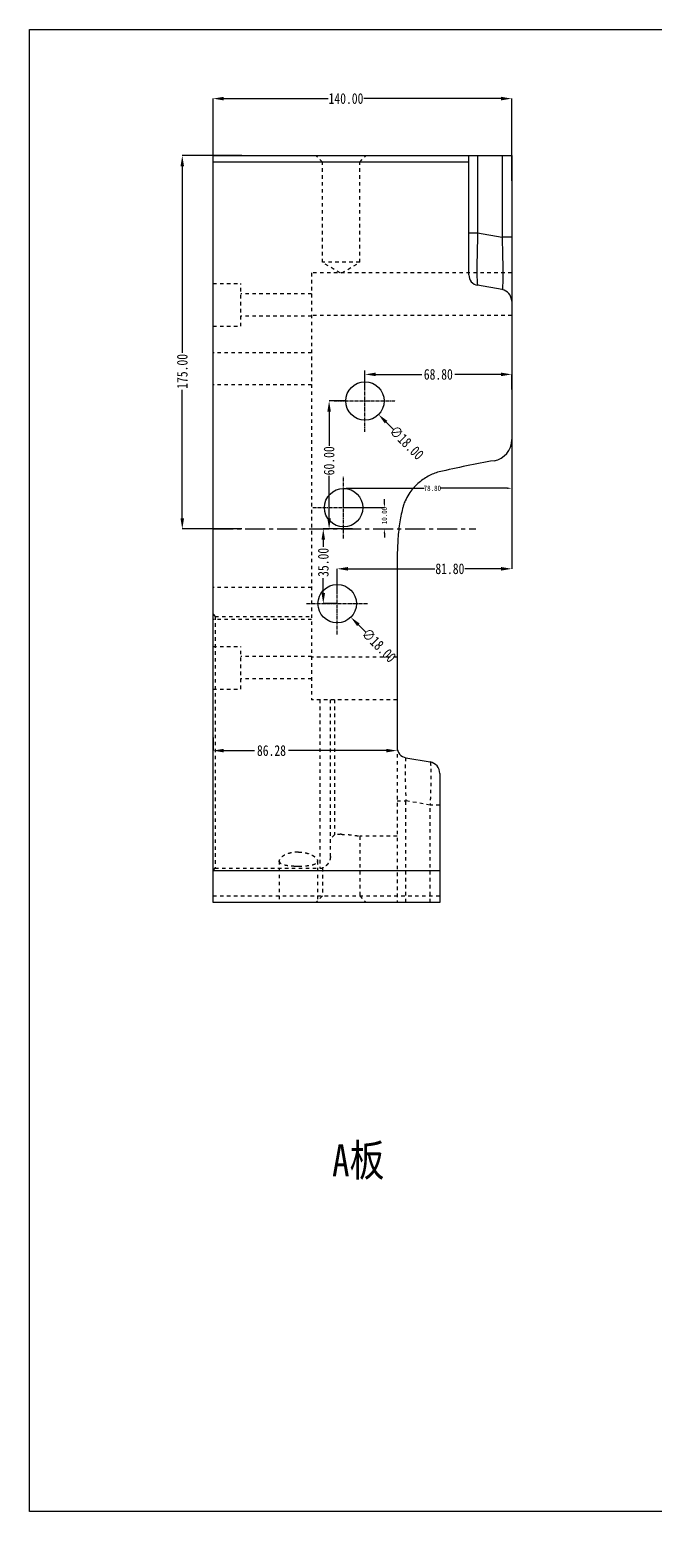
# Model space of a CAD drawing. Header units: millimetres. Extents: x 4 to 4769, y -754 to 1427.
# Drawn here: x 3603 to 3896, y -249 to 446 of the extents above; entities that cross this region are included whole.
import ezdxf

# ---------------------------------------------------------------- set-up
doc = ezdxf.new("R2010")
doc.units = ezdxf.units.MM
doc.header["$LTSCALE"] = 16.335
doc.header["$PDMODE"] = 3
doc.header["$PDSIZE"] = 0.3125
doc.linetypes.add('CENTER', pattern=[0.6, 0.375, -0.075, 0.075, -0.075])
doc.linetypes.add('HIDDEN', pattern=[0.2, 0.1, -0.1])
doc.layers.get('0').update_dxf_attribs({"linetype": 'CONTINUOUS'})
doc.layers.get('Defpoints').update_dxf_attribs({"linetype": 'CONTINUOUS'})
doc.layers.add('DEFAULT_2', color=8, linetype='HIDDEN')
doc.layers.add('dim', color=82, linetype='CONTINUOUS', lineweight=9)
doc.styles.get("Standard").update_dxf_attribs({"font": 'txt', "width": 0.8})
doc.dimstyles.get("Standard").update_dxf_attribs({"dimtxt": 0.15625, "dimasz": 0.1875, "dimexe": 0.125, "dimexo": 0.0625, "dimtad": 0, "dimtih": 1, "dimtoh": 1, "dimdsep": 46, "dimtxsty": 'Standard', "dimcen": 0.09, "dimadec": 0, "dimazin": 0, "dimtp": 0.01, "dimtm": 0.01, "dimtfac": 1, "dimtofl": 0, "dimtmove": 0, "dimatfit": 3, "dimfxl": 0, "dimtolj": 1, "dimarcsym": 0})

# ---------------------------------------------------------------- blocks, each defined once
blk = doc.blocks.new('*D207')
at = {"color": 4, "lineweight": -2, "transparency": 16777216}
blk.add_line((3773.43, 258.46), (3769.89, 261.99), dxfattribs=at)
at = {"color": 4, "transparency": 16777216}
blk.add_solid([(3770.48, 262.58), (3769.3, 261.4), (3766.35, 265.53)], dxfattribs=at)
at = {"layer": 'Defpoints', "color": 0, "transparency": 16777216}
for p in [(3753.61, 278.24), (3766.35, 265.53)]:
    blk.add_point(p, dxfattribs=at)
at = {"color": 6, "transparency": 16777216, "insert": (3779.56, 252.34), "char_height": 5, "attachment_point": 5, "rotation": 315.04248}
blk.add_mtext('\\A1;∅18.00', dxfattribs=at)
blk = doc.blocks.new('*D208')
at = {"color": 4, "lineweight": -2, "transparency": 16777216}
blk.add_line((3760.43, 163.46), (3756.89, 166.99), dxfattribs=at)
at = {"color": 4, "transparency": 16777216}
blk.add_solid([(3757.48, 167.58), (3756.3, 166.4), (3753.35, 170.53)], dxfattribs=at)
at = {"layer": 'Defpoints', "color": 0, "transparency": 16777216}
for p in [(3740.61, 183.24), (3753.35, 170.53)]:
    blk.add_point(p, dxfattribs=at)
at = {"color": 6, "transparency": 16777216, "insert": (3766.56, 157.34), "char_height": 5, "attachment_point": 5, "rotation": 315.04248}
blk.add_mtext('\\A1;∅18.00', dxfattribs=at)
blk = doc.blocks.new('*D209')
at = {"color": 4, "lineweight": -2, "transparency": 16777216}
for p, q in [((3759.98, 277.71), (3759.98, 284.35)), ((3764.98, 284.35), (3786.72, 284.35)), ((3823.78, 284.35), (3802.05, 284.35)), ((3828.78, 277.34), (3828.78, 284.35))]:
    blk.add_line(p, q, dxfattribs=at)
at = {"color": 4, "transparency": 16777216}
for points in [[(3764.98, 285.18), (3764.98, 283.52), (3759.98, 284.35)], [(3823.78, 285.18), (3823.78, 283.52), (3828.78, 284.35)]]:
    blk.add_solid(points, dxfattribs=at)
at = {"layer": 'Defpoints', "color": 0, "transparency": 16777216}
for p in [(3828.78, 284.35), (3759.98, 277.71), (3828.78, 277.34)]:
    blk.add_point(p, dxfattribs=at)
at = {"color": 6, "transparency": 16777216, "insert": (3794.38, 284.35), "char_height": 5, "attachment_point": 5}
blk.add_mtext('\\A1;68.80', dxfattribs=at)
blk = doc.blocks.new('*D210')
at = {"color": 4, "lineweight": -2, "transparency": 16777216}
for p, q in [((3828.78, 263.72), (3828.78, 193.23)), ((3746.98, 181.73), (3746.98, 193.23)), ((3751.98, 193.23), (3792.8, 193.23)), ((3823.78, 193.23), (3806.8, 193.23))]:
    blk.add_line(p, q, dxfattribs=at)
at = {"color": 4, "transparency": 16777216}
for points in [[(3751.98, 194.06), (3751.98, 192.39), (3746.98, 193.23)], [(3823.78, 194.06), (3823.78, 192.39), (3828.78, 193.23)]]:
    blk.add_solid(points, dxfattribs=at)
at = {"layer": 'Defpoints', "color": 0, "transparency": 16777216}
for p in [(3828.78, 263.72), (3828.78, 193.23), (3746.98, 181.73)]:
    blk.add_point(p, dxfattribs=at)
at = {"color": 6, "transparency": 16777216, "insert": (3799.8, 193.23), "char_height": 5, "attachment_point": 5}
blk.add_mtext('\\A1;81.80', dxfattribs=at)
blk = doc.blocks.new('*D211')
at = {"color": 4, "lineweight": -2, "transparency": 16777216}
for p, q in [((3750.98, 271.89), (3743.18, 271.89)), ((3743.18, 266.89), (3743.18, 250.85)), ((3743.18, 216.89), (3743.18, 236.85)), ((3754.12, 211.89), (3743.18, 211.89))]:
    blk.add_line(p, q, dxfattribs=at)
at = {"color": 4, "transparency": 16777216}
for points in [[(3742.35, 266.89), (3744.02, 266.89), (3743.18, 271.89)], [(3742.35, 216.89), (3744.02, 216.89), (3743.18, 211.89)]]:
    blk.add_solid(points, dxfattribs=at)
at = {"layer": 'Defpoints', "color": 0, "transparency": 16777216}
for p in [(3750.98, 271.89), (3743.18, 211.89), (3754.12, 211.89)]:
    blk.add_point(p, dxfattribs=at)
at = {"color": 6, "transparency": 16777216, "insert": (3743.18, 243.85), "char_height": 5, "attachment_point": 5, "rotation": 90}
blk.add_mtext('\\A1;60.00', dxfattribs=at)
blk = doc.blocks.new('*D212')
at = {"color": 4, "lineweight": -2, "transparency": 16777216}
for p, q in [((3754.12, 211.89), (3740.47, 211.89)), ((3740.47, 206.89), (3740.47, 203.56)), ((3740.47, 181.89), (3740.47, 188.89)), ((3746.98, 176.89), (3740.47, 176.89))]:
    blk.add_line(p, q, dxfattribs=at)
at = {"color": 4, "transparency": 16777216}
for points in [[(3739.63, 206.89), (3741.3, 206.89), (3740.47, 211.89)], [(3739.63, 181.89), (3741.3, 181.89), (3740.47, 176.89)]]:
    blk.add_solid(points, dxfattribs=at)
at = {"layer": 'Defpoints', "color": 0, "transparency": 16777216}
for p in [(3754.12, 211.89), (3740.47, 176.89), (3746.98, 176.89)]:
    blk.add_point(p, dxfattribs=at)
at = {"color": 6, "transparency": 16777216, "insert": (3740.47, 196.23), "char_height": 5, "attachment_point": 5, "rotation": 90}
blk.add_mtext('\\A1;35.00', dxfattribs=at)
blk = doc.blocks.new('*D213')
at = {"color": 4, "lineweight": -2, "transparency": 16777216}
for p, q in [((3688.78, 369.61), (3688.78, 413.63)), ((3693.78, 413.63), (3742.76, 413.63)), ((3823.78, 413.63), (3759.43, 413.63)), ((3828.78, 375.11), (3828.78, 413.63))]:
    blk.add_line(p, q, dxfattribs=at)
at = {"color": 4, "transparency": 16777216}
for points in [[(3693.78, 414.47), (3693.78, 412.8), (3688.78, 413.63)], [(3823.78, 414.47), (3823.78, 412.8), (3828.78, 413.63)]]:
    blk.add_solid(points, dxfattribs=at)
at = {"layer": 'Defpoints', "color": 0, "transparency": 16777216}
for p in [(3688.78, 413.63), (3828.78, 375.11), (3688.78, 369.61)]:
    blk.add_point(p, dxfattribs=at)
at = {"color": 6, "transparency": 16777216, "insert": (3751.1, 413.63), "char_height": 5, "attachment_point": 5}
blk.add_mtext('\\A1;140.00', dxfattribs=at)
blk = doc.blocks.new('*D214')
at = {"color": 4, "lineweight": -2, "transparency": 16777216}
for p, q in [((3702.32, 386.89), (3674.37, 386.89)), ((3674.37, 381.89), (3674.37, 294.43)), ((3674.37, 216.89), (3674.37, 277.1)), ((3702.32, 211.89), (3674.37, 211.89))]:
    blk.add_line(p, q, dxfattribs=at)
at = {"color": 4, "transparency": 16777216}
for points in [[(3673.53, 381.89), (3675.2, 381.89), (3674.37, 386.89)], [(3673.53, 216.89), (3675.2, 216.89), (3674.37, 211.89)]]:
    blk.add_solid(points, dxfattribs=at)
at = {"layer": 'Defpoints', "color": 0, "transparency": 16777216}
for p in [(3702.32, 386.89), (3674.37, 211.89), (3702.32, 211.89)]:
    blk.add_point(p, dxfattribs=at)
at = {"color": 6, "transparency": 16777216, "insert": (3674.37, 285.77), "char_height": 5, "attachment_point": 5, "rotation": 90}
blk.add_mtext('\\A1;175.00', dxfattribs=at)
blk = doc.blocks.new('*D215')
at = {"color": 4, "lineweight": -2, "transparency": 16777216}
for p, q in [((3775.06, 120.03), (3775.06, 108.01)), ((3688.78, 114.16), (3688.78, 108.01)), ((3693.78, 108.01), (3708.17, 108.01)), ((3770.06, 108.01), (3724.17, 108.01))]:
    blk.add_line(p, q, dxfattribs=at)
at = {"color": 4, "transparency": 16777216}
for points in [[(3693.78, 108.84), (3693.78, 107.17), (3688.78, 108.01)], [(3770.06, 108.84), (3770.06, 107.17), (3775.06, 108.01)]]:
    blk.add_solid(points, dxfattribs=at)
at = {"layer": 'Defpoints', "color": 0, "transparency": 16777216}
for p in [(3775.06, 120.03), (3688.78, 114.16), (3688.78, 108.01)]:
    blk.add_point(p, dxfattribs=at)
at = {"color": 6, "transparency": 16777216, "insert": (3716.17, 108.01), "char_height": 5, "attachment_point": 5}
blk.add_mtext('\\A1;86.28', dxfattribs=at)
blk = doc.blocks.new('*D278')
at = {"layer": 'Defpoints', "color": 0, "transparency": 16777216}
for p in [(3749.98, 221.89), (3764.89, 211.89), (3769.11, 211.89)]:
    blk.add_point(p, dxfattribs=at)
at = {"layer": 'dim', "color": 4, "lineweight": -2, "transparency": 16777216}
for p, q in [((3769.11, 223.89), (3769.11, 225.89)), ((3749.98, 221.89), (3769.11, 221.89)), ((3764.89, 211.89), (3769.11, 211.89)), ((3769.11, 209.89), (3769.11, 207.89))]:
    blk.add_line(p, q, dxfattribs=at)
at = {"layer": 'dim', "color": 4, "transparency": 16777216}
for points in [[(3768.77, 223.89), (3769.44, 223.89), (3769.11, 221.89)], [(3768.77, 209.89), (3769.44, 209.89), (3769.11, 211.89)]]:
    blk.add_solid(points, dxfattribs=at)
at = {"layer": 'dim', "color": 6, "transparency": 16777216, "insert": (3769.11, 218.18), "char_height": 2.5, "attachment_point": 5, "rotation": 90}
blk.add_mtext('\\A1;10.00', dxfattribs=at)
blk = doc.blocks.new('*D279')
at = {"layer": 'Defpoints', "color": 0, "transparency": 16777216}
for p in [(3828.78, 253.76), (3828.78, 230.98), (3749.98, 221.89)]:
    blk.add_point(p, dxfattribs=at)
at = {"layer": 'dim', "color": 4, "lineweight": -2, "transparency": 16777216}
for p, q in [((3828.78, 253.76), (3828.78, 230.98)), ((3749.98, 221.89), (3749.98, 230.98)), ((3751.98, 230.98), (3787.75, 230.98)), ((3826.78, 230.98), (3795.42, 230.98))]:
    blk.add_line(p, q, dxfattribs=at)
at = {"layer": 'dim', "color": 4, "transparency": 16777216}
for points in [[(3751.98, 231.32), (3751.98, 230.65), (3749.98, 230.98)], [(3826.78, 231.32), (3826.78, 230.65), (3828.78, 230.98)]]:
    blk.add_solid(points, dxfattribs=at)
at = {"layer": 'dim', "color": 6, "transparency": 16777216, "insert": (3791.58, 230.98), "char_height": 2.5, "attachment_point": 5}
blk.add_mtext('\\A1;78.80', dxfattribs=at)

msp = doc.modelspace()

# ---------------------------------------------------------------- linework, layer by layer
at = {"color": 7, "linetype": 'Continuous'}
for p, q in [((3688.783, 36.885), (3688.783, 386.885)), ((3688.783, 386.885), (3828.783, 386.885)), ((3808.683, 383.885), (3688.783, 383.885)), ((3808.683, 331.032), (3808.683, 386.885)), ((3812.815, 386.885), (3812.815, 350.728)), ((3824.238, 386.885), (3824.238, 348.714)), ((3828.783, 386.885), (3828.783, 253.762)), ((3808.683, 350.728), (3812.815, 350.728)), ((3812.815, 350.728), (3824.238, 348.714)), ((3828.783, 348.714), (3824.238, 348.714)), ((3824.238, 324.094), (3812.815, 326.108)), ((3775.063, 195.506), (3775.063, 109.607)), ((3779.195, 104.683), (3790.518, 102.687)), ((3795.063, 97.27), (3795.063, 36.885)), ((3688.783, 51.885), (3795.063, 51.885)), ((3795.063, 36.885), (3688.783, 36.885))]:
    msp.add_line(p, q, dxfattribs=at)
at = {"color": 1, "linetype": 'CENTER', "ltscale": 0.248791}
for p, q in [((3759.983, 257.485), (3759.983, 286.285)), ((3745.583, 271.885), (3774.383, 271.885)), ((3749.983, 207.485), (3749.983, 236.285)), ((3735.583, 221.885), (3764.383, 221.885)), ((3746.983, 162.485), (3746.983, 191.285)), ((3732.583, 176.885), (3761.383, 176.885))]:
    msp.add_line(p, q, dxfattribs=at)
at = {"color": 1, "linetype": 'CENTER', "ltscale": 1.531805}
msp.add_line((3688.783, 211.885), (3811.923, 211.885), dxfattribs=at)
msp.add_lwpolyline([(3602.817, 445.957), (4351.455, 445.957), (4351.455, -248.591), (3602.817, -248.591)], close=True)
at = {"color": 7, "linetype": 'Continuous'}
for centre in [(3759.983, 271.885), (3749.983, 221.885), (3746.983, 176.885)]:
    msp.add_circle(centre, 9, dxfattribs=at)
for centre, radius, start, end in [((3813.683, 331.032), 5, 180, 260), ((3823.283, 318.677), 5.5, 0, 80), ((3818.783, 253.762), 10, 280.011121, 0), ((3903.623, -226.843), 478.036, 100.011121, 103.167379), ((3780.063, 109.607), 5, 180, 260), ((3789.563, 97.27), 5.5, 0, 80)]:
    msp.add_arc(centre, radius, start, end, dxfattribs=at)
for points, knots in [([(3812.815, 350.728), (3812.762, 349.129), (3812.667, 345.993), (3812.559, 341.438), (3812.501, 337.836), (3812.478, 335.175), (3812.472, 333.391), (3812.477, 331.775), (3812.493, 330.342), (3812.519, 329.105), (3812.556, 328.076), (3812.597, 327.352), (3812.637, 326.884), (3812.667, 326.617), (3812.697, 326.408), (3812.732, 326.254), (3812.762, 326.159), (3812.797, 326.111), (3812.815, 326.108)], [0, 0, 0, 0, 0.1945969, 0.3817061, 0.5542259, 0.6328871, 0.7054449, 0.7711912, 0.8294977, 0.8798203, 0.9217014, 0.9547883, 0.9679507, 0.9788336, 0.9874262, 0.9937393, 0.9978365, 1, 1, 1, 1]), ([(3824.238, 348.714), (3824.297, 347.106), (3824.401, 343.949), (3824.519, 339.36), (3824.583, 335.728), (3824.609, 333.046), (3824.616, 331.252), (3824.61, 329.632), (3824.593, 328.2), (3824.563, 326.972), (3824.528, 326.081), (3824.492, 325.477), (3824.464, 325.109), (3824.434, 324.798), (3824.401, 324.545), (3824.366, 324.349), (3824.335, 324.222), (3824.304, 324.15), (3824.283, 324.111), (3824.254, 324.091), (3824.238, 324.094)], [0, 0, 0, 0, 0.195584, 0.3840706, 0.557982, 0.6371986, 0.7101316, 0.7760269, 0.834222, 0.8841594, 0.9253966, 0.9426481, 0.9576151, 0.9702783, 0.9806299, 0.9886749, 0.9944457, 0.9965083, 0.9980608, 1, 1, 1, 1]), ([(3794.728, 238.625), (3793.847, 238.419), (3792.082, 237.871), (3789.544, 236.646), (3787.096, 235.073), (3784.725, 233.181), (3782.49, 230.914), (3780.436, 228.24), (3778.981, 225.541), (3778.297, 223.729), (3778.067, 223.022)], [0, 0, 0, 0, 0.1140395, 0.2320121, 0.3543734, 0.4814858, 0.6149116, 0.7560137, 0.9062209, 1, 1, 1, 1]), ([(3778.067, 223.022), (3777.924, 222.519), (3777.151, 219.661), (3776.035, 214.124), (3775.307, 206.092), (3775.082, 199.805), (3775.063, 196.181), (3775.063, 195.506)], [0, 0, 0, 0, 0.056466, 0.3197114, 0.6081436, 0.9269797, 1, 1, 1, 1])]:
    msp.add_open_spline(points, degree=3, knots=knots, dxfattribs=at)
at = {"layer": 'DEFAULT_2', "color": 8, "linetype": 'HIDDEN'}
for p, q in [((3740.033, 383.885), (3737.033, 386.885)), ((3740.033, 336.885), (3740.033, 383.885)), ((3757.533, 383.885), (3760.533, 386.885)), ((3757.533, 336.885), (3757.533, 383.885)), ((3748.355, 331.885), (3740.033, 336.885)), ((3757.533, 336.885), (3740.033, 336.885)), ((3749.212, 331.885), (3757.533, 336.885)), ((3688.783, 326.885), (3701.783, 326.885)), ((3701.783, 306.885), (3701.783, 326.885)), ((3734.983, 331.885), (3734.983, 131.885)), ((3828.783, 331.885), (3734.983, 331.885)), ((3734.983, 322.135), (3701.783, 322.135)), ((3688.783, 306.885), (3701.783, 306.885)), ((3734.983, 311.635), (3701.783, 311.635)), ((3828.783, 311.885), (3734.983, 311.885)), ((3734.983, 294.385), (3688.783, 294.385)), ((3734.983, 279.385), (3688.783, 279.385)), ((3734.983, 184.385), (3688.783, 184.385)), ((3688.783, 171.935), (3689.783, 170.935)), ((3734.983, 169.385), (3688.783, 169.385)), ((3689.783, 170.935), (3689.783, 52.835)), ((3689.783, 170.935), (3734.983, 170.935)), ((3688.783, 156.885), (3701.783, 156.885)), ((3701.783, 136.885), (3701.783, 156.885)), ((3734.983, 152.135), (3701.783, 152.135)), ((3775.063, 151.885), (3734.983, 151.885)), ((3734.983, 141.635), (3701.783, 141.635)), ((3688.783, 136.885), (3701.783, 136.885)), ((3775.063, 131.885), (3734.983, 131.885)), ((3738.783, 131.885), (3738.783, 52.835)), ((3743.783, 58.317), (3743.783, 131.885)), ((3745.783, 131.885), (3745.783, 68.66)), ((3775.063, 109.607), (3775.063, 36.885)), ((3775.063, 84.495), (3779.195, 84.495)), ((3790.518, 82.498), (3779.195, 84.495)), ((3779.195, 36.885), (3779.195, 84.495)), ((3795.063, 82.498), (3790.518, 82.498)), ((3790.518, 36.885), (3790.518, 82.498)), ((3775.063, 67.885), (3757.533, 67.885)), ((3757.533, 67.885), (3757.533, 39.885)), ((3719.783, 56.325), (3719.783, 36.885)), ((3737.783, 56.325), (3737.783, 36.885)), ((3688.783, 51.835), (3689.783, 52.835)), ((3689.783, 52.835), (3738.783, 52.835)), ((3740.033, 52.994), (3740.033, 39.885)), ((3688.783, 39.885), (3795.063, 39.885)), ((3740.033, 39.885), (3737.033, 36.885)), ((3757.533, 39.885), (3760.533, 36.885))]:
    msp.add_line(p, q, dxfattribs=at)
for centre, radius, start, end in [((3885.499, -59.752), 189.763, 137.414013, 138.314116), ((3880.826, -55.525), 183.462, 137.398556, 138.329573), ((3748.788, 25.396), 43.368, 90.006597, 93.973197), ((3748.785, 25.499), 43.265, 90.001849, 93.977945), ((3728.778, 100.236), 46.367, 267.814453, 270.006236), ((3728.803, 99.441), 45.573, 269.974665, 272.20464), ((3738.783, 57.835), 5, 270, 284.477512)]:
    msp.add_arc(centre, radius, start, end, dxfattribs=at)
for points, knots in [([(3779.195, 104.683), (3779.181, 104.686), (3779.155, 104.67), (3779.135, 104.638), (3779.107, 104.58), (3779.078, 104.476), (3779.047, 104.316), (3779.017, 104.109), (3778.989, 103.855), (3778.964, 103.553), (3778.932, 103.059), (3778.899, 102.329), (3778.872, 101.322), (3778.856, 100.149), (3778.851, 98.819), (3778.858, 97.348), (3778.881, 95.148), (3778.94, 92.168), (3779.047, 88.404), (3779.142, 85.813), (3779.195, 84.495)], [0, 0, 0, 0, 0.0020948, 0.0036828, 0.0057648, 0.0115469, 0.0195845, 0.0299186, 0.0425598, 0.0575018, 0.074728, 0.1159166, 0.1658128, 0.223976, 0.2898498, 0.3627725, 0.4419897, 0.6159165, 0.8044132, 1, 1, 1, 1]), ([(3790.518, 102.687), (3790.536, 102.683), (3790.573, 102.647), (3790.632, 102.51), (3790.693, 102.216), (3790.752, 101.73), (3790.803, 101.06), (3790.843, 100.214), (3790.873, 99.199), (3790.89, 98.023), (3790.896, 96.698), (3790.889, 95.237), (3790.863, 93.057), (3790.799, 90.106), (3790.681, 86.376), (3790.577, 83.807), (3790.518, 82.498)], [0, 0, 0, 0, 0.0026463, 0.0070416, 0.0222991, 0.0465676, 0.079793, 0.1217467, 0.1720812, 0.2303432, 0.2959993, 0.3684196, 0.4469157, 0.6190464, 0.8057617, 1, 1, 1, 1]), ([(3748.783, 68.764), (3749.354, 68.764), (3750.473, 68.742), (3752.095, 68.647), (3753.375, 68.525), (3754.318, 68.412), (3754.951, 68.327), (3755.525, 68.241), (3756.034, 68.16), (3756.473, 68.084), (3756.839, 68.018), (3757.097, 67.97), (3757.263, 67.938), (3757.357, 67.92), (3757.431, 67.906), (3757.479, 67.896), (3757.508, 67.891), (3757.521, 67.887), (3757.53, 67.887), (3757.533, 67.885)], [0, 0, 0, 0, 0.1942841, 0.3811033, 0.5534025, 0.6320789, 0.7047808, 0.7708128, 0.8295407, 0.8803621, 0.9227545, 0.9562408, 0.969528, 0.9804548, 0.9889832, 0.9950936, 0.9972373, 0.9987709, 1, 1, 1, 1]), ([(3728.783, 60.447), (3728.17, 60.447), (3726.968, 60.378), (3725.245, 60.078), (3723.69, 59.62), (3722.354, 59.047), (3721.415, 58.492), (3720.805, 58.017), (3720.198, 57.446), (3719.783, 56.82), (3719.783, 56.325)], [0, 0, 0, 0, 0.1754436, 0.3437802, 0.4993797, 0.6383979, 0.7584474, 0.8109707, 0.8583992, 1, 1, 1, 1]), ([(3719.783, 56.325), (3719.783, 56.225), (3719.81, 56.021), (3719.937, 55.729), (3720.148, 55.459), (3720.563, 55.106), (3721.302, 54.739), (3722.179, 54.478), (3723.009, 54.301), (3723.719, 54.182), (3724.481, 54.083), (3725.576, 53.975), (3727.016, 53.891), (3728.186, 53.869), (3728.783, 53.869)], [0, 0, 0, 0, 0.0305014, 0.0617018, 0.0955668, 0.1336732, 0.2262801, 0.3434242, 0.4110193, 0.4840966, 0.5621095, 0.64437, 0.8185728, 1, 1, 1, 1]), ([(3719.941, 55.749), (3719.89, 55.837), (3719.81, 56.024), (3719.783, 56.226), (3719.783, 56.325)], [0, 0, 0, 0, 0.5054349, 1, 1, 1, 1]), ([(3728.783, 60.447), (3729.396, 60.447), (3730.599, 60.378), (3732.322, 60.078), (3733.877, 59.62), (3735.212, 59.047), (3736.152, 58.492), (3736.761, 58.017), (3737.368, 57.446), (3737.783, 56.82), (3737.783, 56.325)], [0, 0, 0, 0, 0.1754436, 0.3437802, 0.4993797, 0.6383979, 0.7584474, 0.8109707, 0.8583992, 1, 1, 1, 1]), ([(3728.783, 53.869), (3729.38, 53.869), (3730.551, 53.891), (3731.99, 53.975), (3733.086, 54.083), (3733.848, 54.182), (3734.558, 54.301), (3735.388, 54.478), (3736.264, 54.739), (3737.003, 55.106), (3737.418, 55.459), (3737.629, 55.729), (3737.756, 56.021), (3737.783, 56.225), (3737.783, 56.325)], [0, 0, 0, 0, 0.1814278, 0.3556308, 0.437891, 0.5159037, 0.5889807, 0.6565757, 0.7737198, 0.866327, 0.9044333, 0.9382983, 0.9694987, 1, 1, 1, 1]), ([(3737.783, 56.325), (3737.783, 56.226), (3737.757, 56.024), (3737.676, 55.837), (3737.625, 55.749)], [0, 0, 0, 0, 0.4945651, 1, 1, 1, 1]), ([(3743.783, 58.314), (3743.783, 57.854), (3743.66, 56.948), (3743.238, 55.907), (3742.79, 55.183), (3742.428, 54.714), (3742.054, 54.314), (3741.683, 53.98), (3741.331, 53.708), (3741.009, 53.491), (3740.725, 53.324), (3740.516, 53.214), (3740.373, 53.144), (3740.284, 53.102), (3740.21, 53.069), (3740.148, 53.042), (3740.1, 53.021), (3740.068, 53.008), (3740.05, 53.001), (3740.04, 52.997), (3740.038, 52.995), (3740.033, 52.994), (3740.033, 52.994)], [0, 0, 0, 0, 0.2002243, 0.3931292, 0.4843697, 0.5704114, 0.6502009, 0.7227478, 0.787447, 0.8437656, 0.8915506, 0.930627, 0.9468994, 0.9609999, 0.9729278, 0.9826807, 0.9902614, 0.9956731, 0.9975664, 0.9989186, 0.9997297, 1, 1, 1, 1])]:
    msp.add_open_spline(points, degree=3, knots=knots, dxfattribs=at)

# ---------------------------------------------------------------- texts
at = {"insert": (3744.592, -76.487), "char_height": 15, "width": 70.65262, "attachment_point": 1}
msp.add_mtext('{\\fSimSun|b0|i0|c134|p2;A板}', dxfattribs=at)

# ---------------------------------------------------------------- dimensions: what is measured, and where the dimension line sits
for base, p1, p2, picture, middle in [((3688.783, 413.632), (3828.783, 375.113), (3688.783, 369.61), '*D213', (3751.098, 413.632)), ((3828.783, 284.349), (3759.983, 277.709), (3828.783, 277.343), '*D209', (3794.383, 284.349)), ((3828.783, 193.227), (3746.983, 181.729), (3828.783, 263.716), '*D210', (3799.797, 193.227)), ((3688.783, 108.008), (3775.063, 120.033), (3688.783, 114.165), '*D215', (3716.166, 108.008))]:
    dim = msp.add_linear_dim(base=base, p1=p1, p2=p2, dimstyle='Standard', override={"dimtxt": 5, "dimasz": 5, "dimexe": 0, "dimexo": 0, "dimgap": 0, "dimtih": 0, "dimtoh": 0, "dimzin": 0, "dimcen": 0, "dimclrd": 4, "dimclre": 4, "dimclrt": 6, "dimtp": 0, "dimtm": 0, "dimtzin": 0})
    dim.commit()
    dim.dimension.update_dxf_attribs({"geometry": picture, "text_midpoint": middle, "dimtype": 160})
for base, p1, p2, picture, middle in [((3674.367, 211.885), (3702.315, 386.885), (3702.315, 211.885), '*D214', (3674.367, 285.767)), ((3743.183, 211.885), (3750.983, 271.885), (3754.118, 211.885), '*D211', (3743.183, 243.848)), ((3740.466, 176.885), (3754.118, 211.885), (3746.983, 176.885), '*D212', (3740.466, 196.227))]:
    dim = msp.add_linear_dim(base=base, p1=p1, p2=p2, angle=90, dimstyle='Standard', override={"dimtxt": 5, "dimasz": 5, "dimexe": 0, "dimexo": 0, "dimgap": 0, "dimtih": 0, "dimtoh": 0, "dimzin": 0, "dimcen": 0, "dimclrd": 4, "dimclre": 4, "dimclrt": 6, "dimtp": 0, "dimtm": 0, "dimtzin": 0})
    dim.commit()
    dim.dimension.update_dxf_attribs({"geometry": picture, "text_midpoint": middle, "dimtype": 160})
for p1, p2, picture, middle in [((3753.615, 278.244), (3766.352, 265.526), '*D207', (3779.561, 252.336)), ((3740.615, 183.244), (3753.352, 170.526), '*D208', (3766.561, 157.336))]:
    dim = msp.add_diameter_dim_2p(p1=p1, p2=p2, dimstyle='Standard', override={"dimtxt": 5, "dimasz": 5, "dimexe": 0, "dimexo": 0, "dimgap": 0, "dimtih": 0, "dimtoh": 0, "dimzin": 0, "dimcen": 0, "dimclrd": 4, "dimclre": 4, "dimclrt": 6, "dimtp": 0, "dimtm": 0, "dimtzin": 0})
    dim.commit()
    dim.dimension.update_dxf_attribs({"geometry": picture, "text_midpoint": middle})
at = {"layer": 'dim'}
dim = msp.add_linear_dim(base=(3828.783, 230.984), p1=(3749.983, 221.885), p2=(3828.783, 253.762), dimstyle='Standard', override={"dimtxt": 2.5, "dimasz": 2, "dimexe": 0, "dimexo": 0, "dimgap": 0, "dimtih": 0, "dimtoh": 0, "dimzin": 0, "dimcen": 0, "dimclrd": 4, "dimclre": 4, "dimclrt": 6, "dimtp": 0, "dimtm": 0, "dimtzin": 0}, dxfattribs=at)
dim.commit()
dim.dimension.update_dxf_attribs({"geometry": '*D279', "text_midpoint": (3791.585, 230.984), "dimtype": 160})
dim = msp.add_linear_dim(base=(3769.106, 211.885), p1=(3749.983, 221.885), p2=(3764.895, 211.885), angle=90, dimstyle='Standard', override={"dimtxt": 2.5, "dimasz": 2, "dimexe": 0, "dimexo": 0, "dimgap": 0, "dimtih": 0, "dimtoh": 0, "dimzin": 0, "dimcen": 0, "dimclrd": 4, "dimclre": 4, "dimclrt": 6, "dimtp": 0, "dimtm": 0, "dimtzin": 0}, dxfattribs=at)
dim.commit()
dim.dimension.update_dxf_attribs({"geometry": '*D278', "text_midpoint": (3769.106, 218.178), "dimtype": 160})

doc.saveas('drawing.dxf')
